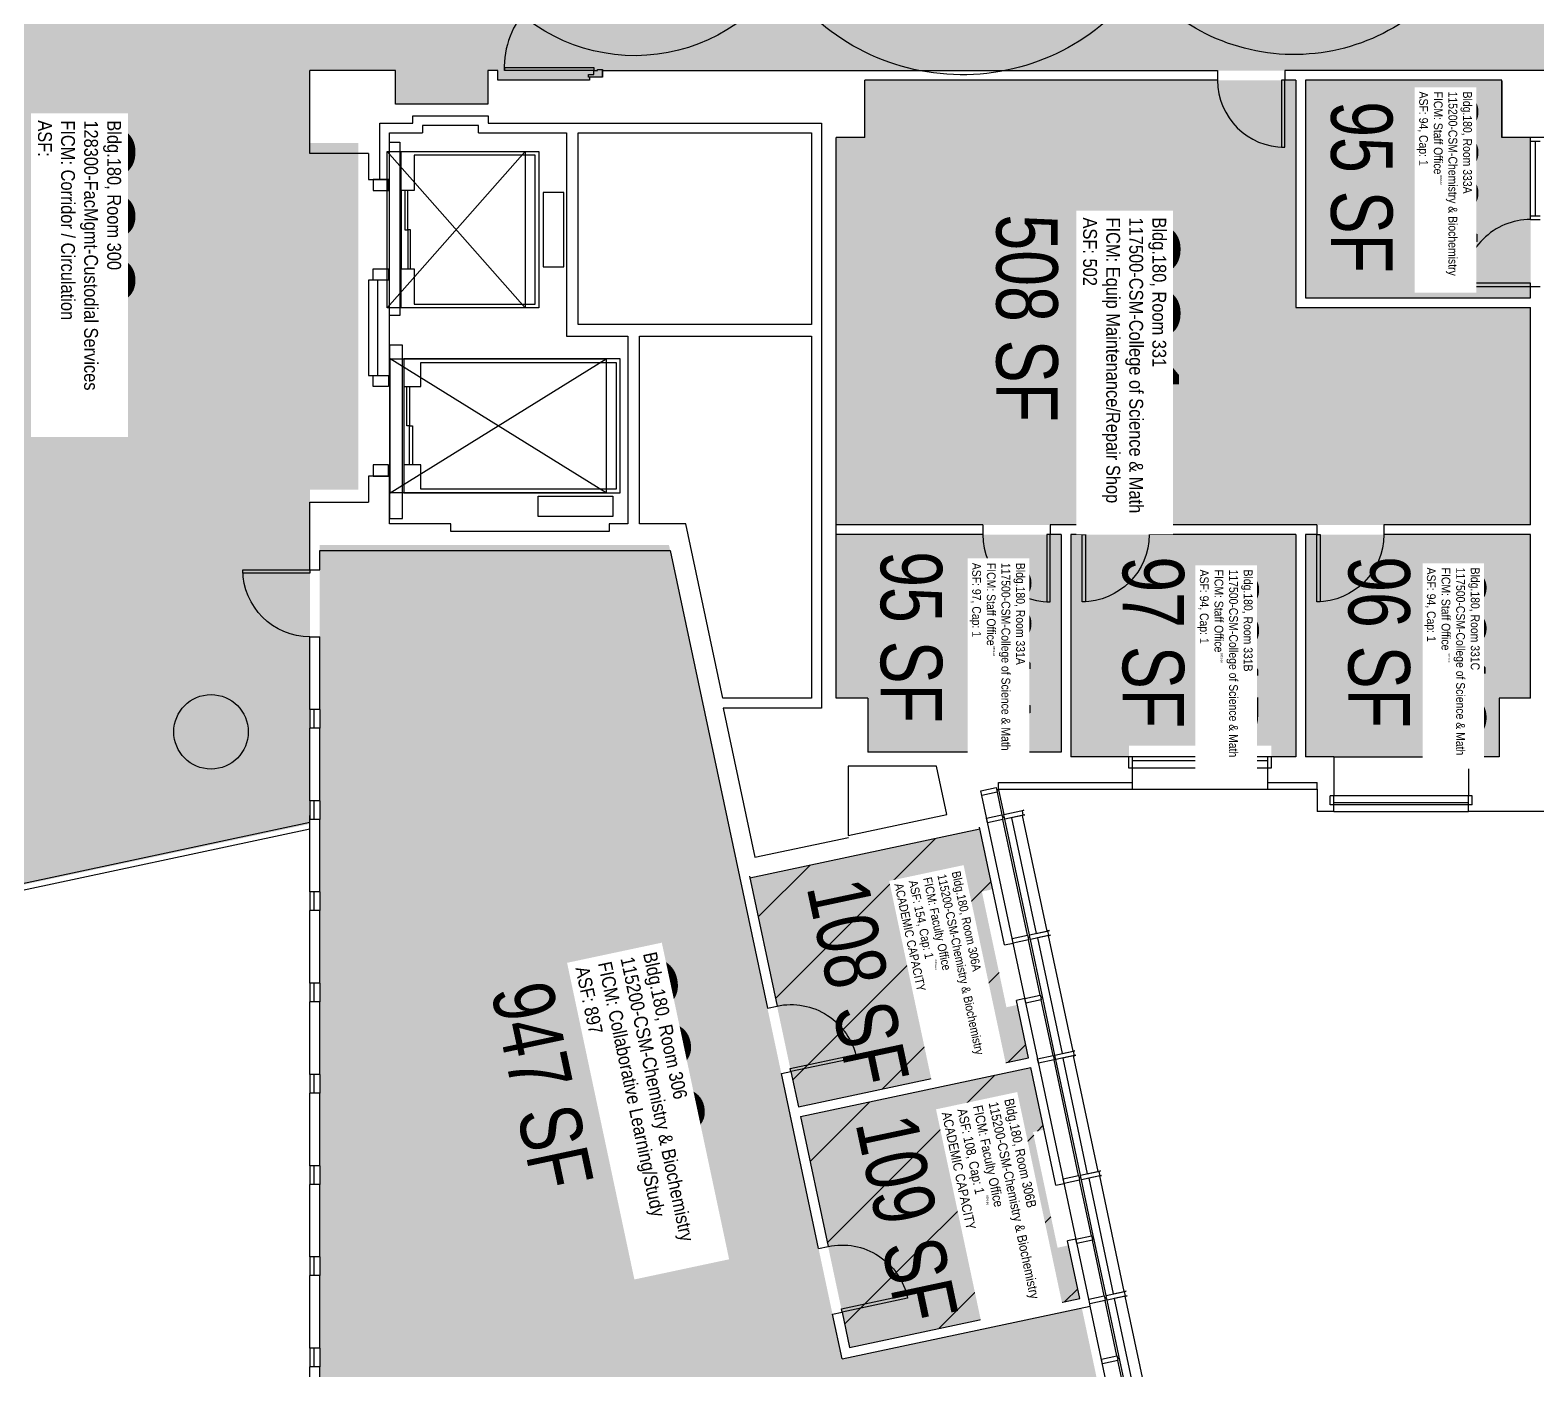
# Model space of a CAD drawing. Header units: inches. Extents: x 69211883 to 69217823, y 27675792 to 27679222.
# Drawn here: x 69215155 to 69215964, y 27677517 to 27678237 of the extents above; entities that cross this region are included whole.
import ezdxf
from ezdxf.enums import TextEntityAlignment as Align

# ---------------------------------------------------------------- set-up
doc = ezdxf.new("R2010")
doc.units = ezdxf.units.IN
doc.header["$LTSCALE"] = 0.25
doc.header["$MEASUREMENT"] = 0
doc.layers.get('0').update_dxf_attribs({"linetype": 'CONTINUOUS'})
for name, color, linetype in [('A-DOOR', 2, 'CONTINUOUS'), ('A-FLOR', 3, 'CONTINUOUS'), ('A-GLAZ', 1, 'CONTINUOUS'), ('A-IDEN-RNUM', 7, 'CONTINUOUS'), ('A-IDEN-SNUM', 4, 'CONTINUOUS'), ('A-IDEN-VNUM', 4, 'CONTINUOUS'), ('A-WALL', 5, 'CONTINUOUS'), ('AREA-TEXT', 3, 'CONTINUOUS'), ('Rooms-Capacity', 4, 'CONTINUOUS'), ('Rooms-Category-Color', 7, 'CONTINUOUS'), ('Rooms-College-Color', 7, 'CONTINUOUS'), ('Rooms-Department-Color', 7, 'CONTINUOUS'), ('Rooms-Division-Color', 7, 'CONTINUOUS'), ('Rooms-Information', 7, 'CONTINUOUS')]:
    doc.layers.add(name, color=color, linetype=linetype)
doc.layers.add('A-REV', color=1, linetype='CONTINUOUS', true_color=0xff0000)
doc.styles.add('CP_AREA', font='arial.ttf', dxfattribs={"height": 15})
doc.styles.add('CP_ROOMSNUMBER', font='arial.ttf', dxfattribs={"height": 1})
doc.styles.add('CP_ROOMVNUMBER', font='arial.ttf', dxfattribs={"width": 0.85, "height": 0.075})
pattern_1 = [(45, (0, 0), (-26.516504294, 26.516504294), [])]

# ---------------------------------------------------------------- blocks, each defined once
blk = doc.blocks.new('Z08D36')
at = {"linetype": 'Continuous', "lineweight": -3}
blk.add_lwpolyline([(-18, 0), (-16.25, 0), (-16.25, 36), (-18, 36)], close=True, dxfattribs=at)
blk.add_arc((-18, 0), 36, 0, 90)

msp = doc.modelspace()

# ---------------------------------------------------------------- hatches: boundary and pattern name
at = {"layer": 'Rooms-Capacity'}
h = msp.add_hatch(dxfattribs=at)
h.set_pattern_fill('ANSI31', color=256, scale=300, style=0)
h.set_pattern_definition(pattern_1)
h.paths.add_polyline_path([(69215685.05, 27677713.23), (69215691.1, 27677684.74), (69215567.49, 27677658.46), (69215541.35, 27677781.47), (69215664.96, 27677807.74), (69215671.84, 27677775.34), (69215665.97, 27677774.09), (69215679.17, 27677711.98)])
h = msp.add_hatch(dxfattribs=at)
h.set_pattern_fill('ANSI31', color=256, scale=300, style=0)
h.set_pattern_definition(pattern_1)
h.paths.add_polyline_path([(69215699.29, 27677646.22), (69215693.42, 27677644.98), (69215706.62, 27677582.86), (69215712.49, 27677584.11), (69215718.55, 27677555.62), (69215594.93, 27677529.35), (69215568.58, 27677653.33), (69215692.2, 27677679.6), (69215699.29, 27677646.22)])
at = {"layer": 'Rooms-Category-Color', "true_color": 0xadadad}
for points in [[(69215315.18, 27678311.01), (69215315.18, 27678323.01), (69215315.18, 27678373.04), (69214987.85, 27678373.04), (69214987.85, 27678145.63), (69214860.04, 27678099.11), (69214930.75, 27677904.83), (69214963.58, 27677814.63), (69214989.52, 27677743.37), (69215305.22, 27677810.47), (69215305.19, 27677990.01), (69215331.19, 27677990.01), (69215331.19, 27678176.01), (69215305.22, 27678176.01), (69215305.22, 27678215.01), (69215315.18, 27678215.01)], [(69217597.56, 27678341.76), (69217495.18, 27678341.76), (69217495.18, 27678311.01), (69217005.6, 27678311.01), (69217005.6, 27678341.76), (69216738.68, 27678341.76), (69216738.68, 27678311.01), (69216699.68, 27678311.01), (69216699.68, 27678341.76), (69216611.68, 27678341.76), (69216611.68, 27678311.01), (69216179.81, 27678311.01), (69216179.81, 27678341.76), (69216091.81, 27678341.76), (69216091.81, 27678311.01), (69215945.18, 27678311.01), (69215945.18, 27678341.76), (69215857.18, 27678341.76), (69215857.18, 27678311.01), (69215567.18, 27678311.01), (69215567.18, 27678341.76), (69215461.81, 27678341.76), (69215461.81, 27678314.51), (69215455.31, 27678314.51), (69215455.31, 27678316.14), (69215406.02, 27678316.14), (69215406.02, 27678311.01), (69215315.18, 27678311.01), (69215315.18, 27678215.01), (69215351.18, 27678215.01), (69215351.18, 27678197.01), (69215400.77, 27678197.01), (69215400.77, 27678215.01), (69215406.02, 27678215.01), (69215406.02, 27678209.89), (69215455.31, 27678209.89), (69215455.31, 27678211.51), (69215462.37, 27678211.51), (69215462.37, 27678215.01), (69215981.18, 27678215.01), (69215981.19, 27678185.01), (69216065.18, 27678184.26), (69216071.18, 27678215.01), (69216595.81, 27678215.01), (69216595.81, 27678184.26), (69216699.18, 27678184.26), (69216699.18, 27678215.01), (69216989.18, 27678215.01), (69216989.18, 27678184.26), (69217079.18, 27678184.26), (69217079.18, 27678215.01), (69217115.18, 27678215.01), (69217115.18, 27678184.26), (69217143.18, 27678184.26), (69217203.18, 27678184.26), (69217203.18, 27678215.01), (69217493.18, 27678215.01), (69217493.18, 27678184.26), (69217571.32, 27678184.26), (69217571.32, 27678215.01), (69217597.56, 27678215.01)]]:
    msp.add_hatch(color=253, dxfattribs=at).paths.add_polyline_path(points)
at = {"layer": 'Rooms-Category-Color', "true_color": 0xe3c5e1}
msp.add_hatch(color=254, dxfattribs=at).paths.add_polyline_path([(69215587.81, 27678179.01), (69215603.18, 27678179.01), (69215603.18, 27678209.76), (69215834.56, 27678209.76), (69215834.56, 27678087.76), (69215960.56, 27678087.76), (69215960.56, 27677971.01), (69215587.81, 27677971.01)])
at = {"layer": 'Rooms-Category-Color', "true_color": 0xfa9ba3}
for points in [[(69215839.81, 27678209.76), (69215839.81, 27678093.01), (69215960.56, 27678093.01), (69215960.56, 27678179.01), (69215945.19, 27678179.01), (69215945.19, 27678209.76)], [(69215587.81, 27677965.76), (69215587.81, 27677877.88), (69215604.68, 27677877.88), (69215604.68, 27677849.01), (69215708.56, 27677849.01), (69215708.56, 27677965.76)], [(69215744.99, 27677846.39), (69215713.81, 27677846.39), (69215713.81, 27677965.76), (69215834.56, 27677965.76), (69215834.56, 27677846.38), (69215821.37, 27677846.38), (69215821.37, 27677852.38), (69215744.99, 27677852.38), (69215744.99, 27677846.38)], [(69215853.18, 27677846.38), (69215839.81, 27677846.38), (69215839.81, 27677965.76), (69215960.56, 27677965.76), (69215960.56, 27677877.88), (69215943.68, 27677877.88), (69215943.68, 27677846.38), (69215929.18, 27677846.38), (69215927.37, 27677846.38), (69215854.99, 27677846.38)], [(69215685.05, 27677713.23), (69215691.1, 27677684.74), (69215567.49, 27677658.46), (69215541.35, 27677781.47), (69215664.96, 27677807.74), (69215671.84, 27677775.34), (69215665.97, 27677774.09), (69215679.17, 27677711.98)], [(69215699.29, 27677646.22), (69215693.42, 27677644.98), (69215706.62, 27677582.86), (69215712.49, 27677584.11), (69215718.55, 27677555.62), (69215594.93, 27677529.35), (69215568.58, 27677653.33), (69215692.2, 27677679.6), (69215699.29, 27677646.22)]]:
    msp.add_hatch(color=241, dxfattribs=at).paths.add_polyline_path(points)
at = {"layer": 'Rooms-Category-Color', "true_color": 0xffe090}
msp.add_hatch(color=41, dxfattribs=at).paths.add_polyline_path([(69215310.47, 27677960.26), (69215310.47, 27677401.41), (69215353.14, 27677410.48), (69215732.27, 27677491.06), (69215719.64, 27677550.49), (69215590.89, 27677523.12), (69215518.69, 27677862.81), (69215497.97, 27677960.26)])
at = {"layer": 'Rooms-College-Color', "true_color": 0xadadad}
for points in [[(69215315.18, 27678311.01), (69215315.18, 27678323.01), (69215315.18, 27678373.04), (69214987.85, 27678373.04), (69214987.85, 27678145.63), (69214860.04, 27678099.11), (69214930.75, 27677904.83), (69214963.58, 27677814.63), (69214989.52, 27677743.37), (69215305.22, 27677810.47), (69215305.19, 27677990.01), (69215331.19, 27677990.01), (69215331.19, 27678176.01), (69215305.22, 27678176.01), (69215305.22, 27678215.01), (69215315.18, 27678215.01)], [(69217597.56, 27678341.76), (69217495.18, 27678341.76), (69217495.18, 27678311.01), (69217005.6, 27678311.01), (69217005.6, 27678341.76), (69216738.68, 27678341.76), (69216738.68, 27678311.01), (69216699.68, 27678311.01), (69216699.68, 27678341.76), (69216611.68, 27678341.76), (69216611.68, 27678311.01), (69216179.81, 27678311.01), (69216179.81, 27678341.76), (69216091.81, 27678341.76), (69216091.81, 27678311.01), (69215945.18, 27678311.01), (69215945.18, 27678341.76), (69215857.18, 27678341.76), (69215857.18, 27678311.01), (69215567.18, 27678311.01), (69215567.18, 27678341.76), (69215461.81, 27678341.76), (69215461.81, 27678314.51), (69215455.31, 27678314.51), (69215455.31, 27678316.14), (69215406.02, 27678316.14), (69215406.02, 27678311.01), (69215315.18, 27678311.01), (69215315.18, 27678215.01), (69215351.18, 27678215.01), (69215351.18, 27678197.01), (69215400.77, 27678197.01), (69215400.77, 27678215.01), (69215406.02, 27678215.01), (69215406.02, 27678209.89), (69215455.31, 27678209.89), (69215455.31, 27678211.51), (69215462.37, 27678211.51), (69215462.37, 27678215.01), (69215981.18, 27678215.01), (69215981.19, 27678185.01), (69216065.18, 27678184.26), (69216071.18, 27678215.01), (69216595.81, 27678215.01), (69216595.81, 27678184.26), (69216699.18, 27678184.26), (69216699.18, 27678215.01), (69216989.18, 27678215.01), (69216989.18, 27678184.26), (69217079.18, 27678184.26), (69217079.18, 27678215.01), (69217115.18, 27678215.01), (69217115.18, 27678184.26), (69217143.18, 27678184.26), (69217203.18, 27678184.26), (69217203.18, 27678215.01), (69217493.18, 27678215.01), (69217493.18, 27678184.26), (69217571.32, 27678184.26), (69217571.32, 27678215.01), (69217597.56, 27678215.01)]]:
    msp.add_hatch(color=253, dxfattribs=at).paths.add_polyline_path(points)
at = {"layer": 'Rooms-College-Color', "true_color": 0xffe090}
for points in [[(69215587.81, 27678179.01), (69215603.18, 27678179.01), (69215603.18, 27678209.76), (69215834.56, 27678209.76), (69215834.56, 27678087.76), (69215960.56, 27678087.76), (69215960.56, 27677971.01), (69215587.81, 27677971.01)], [(69215839.81, 27678209.76), (69215839.81, 27678093.01), (69215960.56, 27678093.01), (69215960.56, 27678179.01), (69215945.19, 27678179.01), (69215945.19, 27678209.76)], [(69215587.81, 27677965.76), (69215587.81, 27677877.88), (69215604.68, 27677877.88), (69215604.68, 27677849.01), (69215708.56, 27677849.01), (69215708.56, 27677965.76)], [(69215744.99, 27677846.39), (69215713.81, 27677846.39), (69215713.81, 27677965.76), (69215834.56, 27677965.76), (69215834.56, 27677846.38), (69215821.37, 27677846.38), (69215821.37, 27677852.38), (69215744.99, 27677852.38), (69215744.99, 27677846.38)], [(69215853.18, 27677846.38), (69215839.81, 27677846.38), (69215839.81, 27677965.76), (69215960.56, 27677965.76), (69215960.56, 27677877.88), (69215943.68, 27677877.88), (69215943.68, 27677846.38), (69215929.18, 27677846.38), (69215927.37, 27677846.38), (69215854.99, 27677846.38)], [(69215310.47, 27677960.26), (69215310.47, 27677401.41), (69215353.14, 27677410.48), (69215732.27, 27677491.06), (69215719.64, 27677550.49), (69215590.89, 27677523.12), (69215518.69, 27677862.81), (69215497.97, 27677960.26)], [(69215685.05, 27677713.23), (69215691.1, 27677684.74), (69215567.49, 27677658.46), (69215541.35, 27677781.47), (69215664.96, 27677807.74), (69215671.84, 27677775.34), (69215665.97, 27677774.09), (69215679.17, 27677711.98)], [(69215699.29, 27677646.22), (69215693.42, 27677644.98), (69215706.62, 27677582.86), (69215712.49, 27677584.11), (69215718.55, 27677555.62), (69215594.93, 27677529.35), (69215568.58, 27677653.33), (69215692.2, 27677679.6), (69215699.29, 27677646.22)]]:
    msp.add_hatch(color=41, dxfattribs=at).paths.add_polyline_path(points)
at = {"layer": 'Rooms-Department-Color', "true_color": 0xacacac}
for points in [[(69215315.18, 27678311.01), (69215315.18, 27678323.01), (69215315.18, 27678373.04), (69214987.85, 27678373.04), (69214987.85, 27678145.63), (69214860.04, 27678099.11), (69214930.75, 27677904.83), (69214963.58, 27677814.63), (69214989.52, 27677743.37), (69215305.22, 27677810.47), (69215305.19, 27677990.01), (69215331.19, 27677990.01), (69215331.19, 27678176.01), (69215305.22, 27678176.01), (69215305.22, 27678215.01), (69215315.18, 27678215.01)], [(69217597.56, 27678341.76), (69217495.18, 27678341.76), (69217495.18, 27678311.01), (69217005.6, 27678311.01), (69217005.6, 27678341.76), (69216738.68, 27678341.76), (69216738.68, 27678311.01), (69216699.68, 27678311.01), (69216699.68, 27678341.76), (69216611.68, 27678341.76), (69216611.68, 27678311.01), (69216179.81, 27678311.01), (69216179.81, 27678341.76), (69216091.81, 27678341.76), (69216091.81, 27678311.01), (69215945.18, 27678311.01), (69215945.18, 27678341.76), (69215857.18, 27678341.76), (69215857.18, 27678311.01), (69215567.18, 27678311.01), (69215567.18, 27678341.76), (69215461.81, 27678341.76), (69215461.81, 27678314.51), (69215455.31, 27678314.51), (69215455.31, 27678316.14), (69215406.02, 27678316.14), (69215406.02, 27678311.01), (69215315.18, 27678311.01), (69215315.18, 27678215.01), (69215351.18, 27678215.01), (69215351.18, 27678197.01), (69215400.77, 27678197.01), (69215400.77, 27678215.01), (69215406.02, 27678215.01), (69215406.02, 27678209.89), (69215455.31, 27678209.89), (69215455.31, 27678211.51), (69215462.37, 27678211.51), (69215462.37, 27678215.01), (69215981.18, 27678215.01), (69215981.19, 27678185.01), (69216065.18, 27678184.26), (69216071.18, 27678215.01), (69216595.81, 27678215.01), (69216595.81, 27678184.26), (69216699.18, 27678184.26), (69216699.18, 27678215.01), (69216989.18, 27678215.01), (69216989.18, 27678184.26), (69217079.18, 27678184.26), (69217079.18, 27678215.01), (69217115.18, 27678215.01), (69217115.18, 27678184.26), (69217143.18, 27678184.26), (69217203.18, 27678184.26), (69217203.18, 27678215.01), (69217493.18, 27678215.01), (69217493.18, 27678184.26), (69217571.32, 27678184.26), (69217571.32, 27678215.01), (69217597.56, 27678215.01)]]:
    msp.add_hatch(color=253, dxfattribs=at).paths.add_polyline_path(points)
at = {"layer": 'Rooms-Department-Color', "true_color": 0xffe090}
for points in [[(69215587.81, 27678179.01), (69215603.18, 27678179.01), (69215603.18, 27678209.76), (69215834.56, 27678209.76), (69215834.56, 27678087.76), (69215960.56, 27678087.76), (69215960.56, 27677971.01), (69215587.81, 27677971.01)], [(69215839.81, 27678209.76), (69215839.81, 27678093.01), (69215960.56, 27678093.01), (69215960.56, 27678179.01), (69215945.19, 27678179.01), (69215945.19, 27678209.76)], [(69215587.81, 27677965.76), (69215587.81, 27677877.88), (69215604.68, 27677877.88), (69215604.68, 27677849.01), (69215708.56, 27677849.01), (69215708.56, 27677965.76)], [(69215744.99, 27677846.39), (69215713.81, 27677846.39), (69215713.81, 27677965.76), (69215834.56, 27677965.76), (69215834.56, 27677846.38), (69215821.37, 27677846.38), (69215821.37, 27677852.38), (69215744.99, 27677852.38), (69215744.99, 27677846.38)], [(69215853.18, 27677846.38), (69215839.81, 27677846.38), (69215839.81, 27677965.76), (69215960.56, 27677965.76), (69215960.56, 27677877.88), (69215943.68, 27677877.88), (69215943.68, 27677846.38), (69215929.18, 27677846.38), (69215927.37, 27677846.38), (69215854.99, 27677846.38)], [(69215310.47, 27677960.26), (69215310.47, 27677401.41), (69215353.14, 27677410.48), (69215732.27, 27677491.06), (69215719.64, 27677550.49), (69215590.89, 27677523.12), (69215518.69, 27677862.81), (69215497.97, 27677960.26)], [(69215685.05, 27677713.23), (69215691.1, 27677684.74), (69215567.49, 27677658.46), (69215541.35, 27677781.47), (69215664.96, 27677807.74), (69215671.84, 27677775.34), (69215665.97, 27677774.09), (69215679.17, 27677711.98)], [(69215699.29, 27677646.22), (69215693.42, 27677644.98), (69215706.62, 27677582.86), (69215712.49, 27677584.11), (69215718.55, 27677555.62), (69215594.93, 27677529.35), (69215568.58, 27677653.33), (69215692.2, 27677679.6), (69215699.29, 27677646.22)]]:
    msp.add_hatch(color=41, dxfattribs=at).paths.add_polyline_path(points)
at = {"layer": 'Rooms-Division-Color', "true_color": 0xadadad}
for points in [[(69215315.18, 27678311.01), (69215315.18, 27678323.01), (69215315.18, 27678373.04), (69214987.85, 27678373.04), (69214987.85, 27678145.63), (69214860.04, 27678099.11), (69214930.75, 27677904.83), (69214963.58, 27677814.63), (69214989.52, 27677743.37), (69215305.22, 27677810.47), (69215305.19, 27677990.01), (69215331.19, 27677990.01), (69215331.19, 27678176.01), (69215305.22, 27678176.01), (69215305.22, 27678215.01), (69215315.18, 27678215.01)], [(69217597.56, 27678341.76), (69217495.18, 27678341.76), (69217495.18, 27678311.01), (69217005.6, 27678311.01), (69217005.6, 27678341.76), (69216738.68, 27678341.76), (69216738.68, 27678311.01), (69216699.68, 27678311.01), (69216699.68, 27678341.76), (69216611.68, 27678341.76), (69216611.68, 27678311.01), (69216179.81, 27678311.01), (69216179.81, 27678341.76), (69216091.81, 27678341.76), (69216091.81, 27678311.01), (69215945.18, 27678311.01), (69215945.18, 27678341.76), (69215857.18, 27678341.76), (69215857.18, 27678311.01), (69215567.18, 27678311.01), (69215567.18, 27678341.76), (69215461.81, 27678341.76), (69215461.81, 27678314.51), (69215455.31, 27678314.51), (69215455.31, 27678316.14), (69215406.02, 27678316.14), (69215406.02, 27678311.01), (69215315.18, 27678311.01), (69215315.18, 27678215.01), (69215351.18, 27678215.01), (69215351.18, 27678197.01), (69215400.77, 27678197.01), (69215400.77, 27678215.01), (69215406.02, 27678215.01), (69215406.02, 27678209.89), (69215455.31, 27678209.89), (69215455.31, 27678211.51), (69215462.37, 27678211.51), (69215462.37, 27678215.01), (69215981.18, 27678215.01), (69215981.19, 27678185.01), (69216065.18, 27678184.26), (69216071.18, 27678215.01), (69216595.81, 27678215.01), (69216595.81, 27678184.26), (69216699.18, 27678184.26), (69216699.18, 27678215.01), (69216989.18, 27678215.01), (69216989.18, 27678184.26), (69217079.18, 27678184.26), (69217079.18, 27678215.01), (69217115.18, 27678215.01), (69217115.18, 27678184.26), (69217143.18, 27678184.26), (69217203.18, 27678184.26), (69217203.18, 27678215.01), (69217493.18, 27678215.01), (69217493.18, 27678184.26), (69217571.32, 27678184.26), (69217571.32, 27678215.01), (69217597.56, 27678215.01)]]:
    msp.add_hatch(color=253, dxfattribs=at).paths.add_polyline_path(points)
at = {"layer": 'Rooms-Division-Color', "true_color": 0xffe090}
for points in [[(69215587.81, 27678179.01), (69215603.18, 27678179.01), (69215603.18, 27678209.76), (69215834.56, 27678209.76), (69215834.56, 27678087.76), (69215960.56, 27678087.76), (69215960.56, 27677971.01), (69215587.81, 27677971.01)], [(69215839.81, 27678209.76), (69215839.81, 27678093.01), (69215960.56, 27678093.01), (69215960.56, 27678179.01), (69215945.19, 27678179.01), (69215945.19, 27678209.76)], [(69215587.81, 27677965.76), (69215587.81, 27677877.88), (69215604.68, 27677877.88), (69215604.68, 27677849.01), (69215708.56, 27677849.01), (69215708.56, 27677965.76)], [(69215744.99, 27677846.39), (69215713.81, 27677846.39), (69215713.81, 27677965.76), (69215834.56, 27677965.76), (69215834.56, 27677846.38), (69215821.37, 27677846.38), (69215821.37, 27677852.38), (69215744.99, 27677852.38), (69215744.99, 27677846.38)], [(69215853.18, 27677846.38), (69215839.81, 27677846.38), (69215839.81, 27677965.76), (69215960.56, 27677965.76), (69215960.56, 27677877.88), (69215943.68, 27677877.88), (69215943.68, 27677846.38), (69215929.18, 27677846.38), (69215927.37, 27677846.38), (69215854.99, 27677846.38)], [(69215310.47, 27677960.26), (69215310.47, 27677401.41), (69215353.14, 27677410.48), (69215732.27, 27677491.06), (69215719.64, 27677550.49), (69215590.89, 27677523.12), (69215518.69, 27677862.81), (69215497.97, 27677960.26)], [(69215685.05, 27677713.23), (69215691.1, 27677684.74), (69215567.49, 27677658.46), (69215541.35, 27677781.47), (69215664.96, 27677807.74), (69215671.84, 27677775.34), (69215665.97, 27677774.09), (69215679.17, 27677711.98)], [(69215699.29, 27677646.22), (69215693.42, 27677644.98), (69215706.62, 27677582.86), (69215712.49, 27677584.11), (69215718.55, 27677555.62), (69215594.93, 27677529.35), (69215568.58, 27677653.33), (69215692.2, 27677679.6), (69215699.29, 27677646.22)]]:
    msp.add_hatch(color=41, dxfattribs=at).paths.add_polyline_path(points)

# ---------------------------------------------------------------- linework, layer by layer
at = {"layer": 'A-DOOR'}
for points in [[(69215409.59, 27678216.7), (69215457.59, 27678216.7), (69215457.59, 27678214.95), (69215409.59, 27678214.95)], [(69215454.75, 27678211.51), (69215454.75, 27678212.89), (69215457.59, 27678212.89), (69215457.59, 27678214.95), (69215459.53, 27678214.95), (69215459.53, 27678215.51), (69215462.37, 27678215.51), (69215462.37, 27678211.51)]]:
    msp.add_lwpolyline(points, close=True, dxfattribs=at)
msp.add_arc((69215455.85, 27678216.72), 46.29, 89.1213, 182.12176, dxfattribs=at)
at = {"layer": 'A-FLOR'}
for p, q in [((69215420.75, 27678087.49), (69215346.75, 27678171.49)), ((69215346.75, 27678087.49), (69215420.75, 27678171.49)), ((69215354.19, 27678150.51), (69215354.19, 27678108.51)), ((69215348.25, 27677988.24), (69215464.25, 27678060.24)), ((69215464.25, 27677988.24), (69215348.25, 27678060.24)), ((69215355.69, 27678045.26), (69215355.69, 27678003.26)), ((69215305.22, 27677811.11), (69214989.3, 27677743.96)), ((69215305.22, 27677807.54), (69214990.51, 27677740.64))]:
    msp.add_line(p, q, dxfattribs=at)
for points in [[(69215347.94, 27678111.51), (69215347.94, 27678176.51), (69215353.44, 27678176.51), (69215353.44, 27678083.51), (69215347.94, 27678083.51), (69215347.94, 27678111.51)], [(69215347.94, 27678047.51), (69215347.94, 27677974.51), (69215354.94, 27677974.51), (69215354.94, 27678067.51), (69215347.94, 27678067.51), (69215347.94, 27678047.51)]]:
    msp.add_lwpolyline(points, dxfattribs=at)
for points in [[(69215346.75, 27678171.49), (69215420.75, 27678171.49), (69215420.75, 27678087.49), (69215346.75, 27678087.49)], [(69215361.19, 27678150.51), (69215354.19, 27678150.51), (69215354.19, 27678171.51), (69215428.19, 27678171.51), (69215428.19, 27678087.51), (69215354.19, 27678087.51), (69215354.19, 27678108.51), (69215361.19, 27678108.51), (69215361.19, 27678089.51), (69215426.19, 27678089.51), (69215426.19, 27678169.51), (69215361.19, 27678169.51), (69215361.19, 27678150.51)], [(69215339.18, 27678150.51), (69215347.44, 27678150.51), (69215347.44, 27678156.51), (69215339.18, 27678156.51)], [(69215357.69, 27678150.51), (69215356.19, 27678150.51), (69215356.19, 27678129.51), (69215357.69, 27678129.51)], [(69215430.44, 27678149.51), (69215430.44, 27678109.51), (69215441.44, 27678109.51), (69215441.44, 27678149.51)], [(69215430.44, 27678149.51), (69215430.44, 27678109.51), (69215441.44, 27678109.51), (69215441.44, 27678149.51)], [(69215359.19, 27678129.51), (69215357.69, 27678129.51), (69215357.69, 27678108.51), (69215359.19, 27678108.51)], [(69215339.18, 27678108.51), (69215347.44, 27678108.51), (69215347.44, 27678102.51), (69215339.18, 27678102.51)], [(69215348.25, 27678060.24), (69215464.25, 27678060.24), (69215464.25, 27677988.24), (69215348.25, 27677988.24)], [(69215471.69, 27678060.26), (69215355.69, 27678060.26), (69215355.69, 27678045.26), (69215364.69, 27678045.26), (69215364.69, 27678058.26), (69215469.69, 27678058.26), (69215469.69, 27677990.26), (69215364.69, 27677990.26), (69215364.69, 27678003.26), (69215355.69, 27678003.26), (69215355.69, 27677988.26), (69215471.69, 27677988.26)], [(69215339.18, 27678051.26), (69215347.44, 27678051.26), (69215347.44, 27678045.26), (69215339.18, 27678045.26)], [(69215357.19, 27678045.26), (69215358.69, 27678045.26), (69215358.69, 27678024.26), (69215357.19, 27678024.26)], [(69215358.69, 27678024.26), (69215360.19, 27678024.26), (69215360.19, 27678003.26), (69215358.69, 27678003.26)], [(69215339.18, 27677997.26), (69215347.44, 27677997.26), (69215347.44, 27678003.26), (69215339.18, 27678003.26)], [(69215427.82, 27677986.51), (69215467.82, 27677986.51), (69215467.82, 27677975.51), (69215427.82, 27677975.51)]]:
    msp.add_lwpolyline(points, close=True, dxfattribs=at)
at = {"layer": 'A-GLAZ'}
for p, q in [((69215960.56, 27678135.01), (69215960.56, 27678179.01)), ((69215960.56, 27678177.01), (69215965.81, 27678177.01)), ((69215963.18, 27678137.01), (69215963.18, 27678177.01)), ((69215960.56, 27678137.01), (69215965.81, 27678137.01)), ((69215960.56, 27678135.01), (69215965.81, 27678135.01)), ((69215305.22, 27677871.88), (69215305.22, 27677861.88)), ((69215307.22, 27677871.88), (69215307.22, 27677861.88)), ((69215310.47, 27677871.88), (69215310.47, 27677861.88)), ((69215821.31, 27677846.38), (69215744.93, 27677846.38)), ((69215746.93, 27677840.38), (69215746.93, 27677846.38)), ((69215819.31, 27677844.38), (69215746.93, 27677844.38)), ((69215819.31, 27677846.38), (69215819.31, 27677840.38)), ((69215854.93, 27677846.51), (69215927.31, 27677846.51)), ((69215819.31, 27677840.38), (69215746.93, 27677840.38)), ((69215674.95, 27677828.65), (69215677.76, 27677815.45)), ((69215746.93, 27677829.13), (69215819.31, 27677829.13)), ((69215305.22, 27677822.88), (69215305.22, 27677812.88)), ((69215307.22, 27677822.88), (69215307.22, 27677812.88)), ((69215310.47, 27677822.88), (69215310.47, 27677812.88)), ((69215723.88, 27677552.79), (69215665.87, 27677825.69)), ((69215674.18, 27677827.46), (69215676.78, 27677815.24)), ((69215929.31, 27677825.51), (69215852.93, 27677825.51)), ((69215854.93, 27677820.76), (69215854.93, 27677825.51)), ((69215927.31, 27677821.76), (69215854.93, 27677821.76)), ((69215927.31, 27677820.76), (69215854.93, 27677820.76)), ((69215927.31, 27677820.76), (69215927.31, 27677825.51)), ((69215690.5, 27677750.68), (69215677.3, 27677812.79)), ((69215691.48, 27677750.89), (69215678.28, 27677813)), ((69215854.93, 27677817.13), (69215927.31, 27677817.13)), ((69215305.22, 27677773.88), (69215305.22, 27677763.88)), ((69215307.22, 27677773.88), (69215307.22, 27677763.88)), ((69215310.47, 27677773.88), (69215310.47, 27677763.88)), ((69215682.71, 27677746.47), (69215682.19, 27677748.91)), ((69215697.36, 27677718.4), (69215691.02, 27677748.23)), ((69215698.34, 27677718.61), (69215692, 27677748.44)), ((69215305.22, 27677724.88), (69215305.22, 27677714.88)), ((69215307.22, 27677724.88), (69215307.22, 27677714.88)), ((69215310.47, 27677724.88), (69215310.47, 27677714.88)), ((69215689.05, 27677716.63), (69215697.36, 27677718.4)), ((69215689.57, 27677714.19), (69215689.05, 27677716.63)), ((69215697.88, 27677715.96), (69215689.57, 27677714.19)), ((69215697.36, 27677718.4), (69215697.57, 27677717.42)), ((69215697.57, 27677717.42), (69215698.55, 27677717.63)), ((69215698.65, 27677717.14), (69215697.68, 27677716.93)), ((69215697.68, 27677716.93), (69215697.88, 27677715.96)), ((69215704.23, 27677686.12), (69215697.88, 27677715.96)), ((69215698.55, 27677717.63), (69215698.34, 27677718.61)), ((69215698.86, 27677716.16), (69215698.34, 27677718.61)), ((69215698.86, 27677716.16), (69215698.65, 27677717.14)), ((69215705.2, 27677686.33), (69215698.86, 27677716.16)), ((69215717.95, 27677621.56), (69215704.75, 27677683.68)), ((69215718.93, 27677621.77), (69215705.72, 27677683.88)), ((69215305.22, 27677675.88), (69215305.22, 27677665.88)), ((69215307.22, 27677675.88), (69215307.22, 27677665.88)), ((69215310.47, 27677675.88), (69215310.47, 27677665.88)), ((69215305.22, 27677626.88), (69215305.22, 27677616.88)), ((69215307.22, 27677626.88), (69215307.22, 27677616.88)), ((69215310.47, 27677626.88), (69215310.47, 27677616.88)), ((69215710.15, 27677617.35), (69215709.63, 27677619.8)), ((69215724.81, 27677589.29), (69215718.47, 27677619.12)), ((69215725.79, 27677589.49), (69215719.45, 27677619.33)), ((69215716.49, 27677587.52), (69215724.81, 27677589.29)), ((69215717.01, 27677585.07), (69215716.49, 27677587.52)), ((69215717.01, 27677585.07), (69215716.49, 27677587.52)), ((69215725.33, 27677586.84), (69215717.01, 27677585.07)), ((69215724.81, 27677589.29), (69215725.02, 27677588.31)), ((69215725.02, 27677588.31), (69215725.99, 27677588.51)), ((69215726.1, 27677588.03), (69215725.12, 27677587.82)), ((69215725.12, 27677587.82), (69215725.33, 27677586.84)), ((69215731.67, 27677557.01), (69215725.33, 27677586.84)), ((69215725.99, 27677588.51), (69215725.79, 27677589.49)), ((69215726.31, 27677587.05), (69215725.79, 27677589.49)), ((69215726.31, 27677587.05), (69215726.1, 27677588.03)), ((69215732.65, 27677557.21), (69215726.31, 27677587.05)), ((69215305.22, 27677577.88), (69215305.22, 27677567.88)), ((69215307.22, 27677577.88), (69215307.22, 27677567.88)), ((69215310.47, 27677577.88), (69215310.47, 27677567.88)), ((69215738.53, 27677524.73), (69215732.19, 27677554.56)), ((69215739.51, 27677524.94), (69215733.17, 27677554.77)), ((69215736.79, 27677492.03), (69215724.16, 27677551.45)), ((69215305.22, 27677528.88), (69215305.22, 27677518.88)), ((69215307.22, 27677528.88), (69215307.22, 27677518.88)), ((69215310.47, 27677528.88), (69215310.47, 27677518.88)), ((69215730.22, 27677522.96), (69215738.53, 27677524.73)), ((69215730.74, 27677520.51), (69215730.22, 27677522.96)), ((69215739.05, 27677522.28), (69215730.74, 27677520.51)), ((69215738.53, 27677524.73), (69215738.74, 27677523.75)), ((69215738.74, 27677523.75), (69215739.72, 27677523.96)), ((69215739.82, 27677523.47), (69215738.84, 27677523.26)), ((69215738.84, 27677523.26), (69215739.05, 27677522.28)), ((69215745.39, 27677492.45), (69215739.05, 27677522.28)), ((69215739.72, 27677523.96), (69215739.51, 27677524.94)), ((69215740.03, 27677522.49), (69215739.51, 27677524.94)), ((69215740.03, 27677522.49), (69215739.82, 27677523.47)), ((69215746.37, 27677492.66), (69215740.03, 27677522.49))]:
    msp.add_line(p, q, dxfattribs=at)
for points in [[(69215342.69, 27678156.51), (69215342.69, 27678186.76), (69215360.44, 27678186.76)], [(69215360.44, 27678186.76), (69215360.44, 27678190.76), (69215400.94, 27678190.76), (69215400.94, 27678186.76)], [(69215400.94, 27678186.76), (69215579.81, 27678186.76), (69215579.81, 27677872.63), (69215527.08, 27677872.63), (69215544.1, 27677792.53), (69215594.39, 27677803.22)], [(69215341.69, 27678051.26), (69215341.69, 27678102.51)]]:
    msp.add_lwpolyline(points, dxfattribs=at)
for points in [[(69215674.95, 27677828.65), (69215673.98, 27677828.44), (69215674.18, 27677827.46), (69215665.87, 27677825.69), (69215665.35, 27677828.14), (69215673.66, 27677829.9), (69215673.87, 27677828.93), (69215674.85, 27677829.13)], [(69215668.99, 27677811.02), (69215668.47, 27677813.47), (69215676.78, 27677815.24), (69215676.99, 27677814.26), (69215677.97, 27677814.47), (69215677.76, 27677815.45), (69215688.52, 27677817.73), (69215687.54, 27677817.52), (69215688.06, 27677815.08), (69215689.04, 27677815.29), (69215678.28, 27677813), (69215678.07, 27677813.98), (69215677.09, 27677813.77), (69215677.3, 27677812.79)], [(69215701.02, 27677752.91), (69215687.82, 27677815.03), (69215681.95, 27677813.78), (69215695.15, 27677751.67)], [(69215682.71, 27677746.47), (69215682.19, 27677748.91), (69215690.5, 27677750.68), (69215690.71, 27677749.7), (69215691.69, 27677749.91), (69215691.48, 27677750.89), (69215702.24, 27677753.17), (69215701.26, 27677752.97), (69215701.78, 27677750.52), (69215702.76, 27677750.73), (69215692, 27677748.44), (69215691.79, 27677749.42), (69215690.81, 27677749.21), (69215691.02, 27677748.23)], [(69215714.98, 27677688.41), (69215701.78, 27677750.52), (69215695.91, 27677749.27), (69215709.12, 27677687.16)], [(69215696.43, 27677681.91), (69215695.91, 27677684.35), (69215704.23, 27677686.12), (69215704.43, 27677685.14), (69215705.41, 27677685.35), (69215705.2, 27677686.33), (69215715.96, 27677688.62), (69215714.98, 27677688.41), (69215715.5, 27677685.96), (69215716.48, 27677686.17), (69215705.72, 27677683.88), (69215705.52, 27677684.86), (69215704.54, 27677684.65), (69215704.75, 27677683.68)], [(69215728.46, 27677623.8), (69215715.26, 27677685.91), (69215709.39, 27677684.66), (69215722.59, 27677622.55)], [(69215710.15, 27677617.35), (69215709.63, 27677619.8), (69215717.95, 27677621.56), (69215718.16, 27677620.59), (69215719.13, 27677620.79), (69215718.93, 27677621.77), (69215729.69, 27677624.06), (69215728.71, 27677623.85), (69215729.23, 27677621.41), (69215730.2, 27677621.61), (69215719.45, 27677619.33), (69215719.24, 27677620.3), (69215718.26, 27677620.1), (69215718.47, 27677619.12)], [(69215742.43, 27677559.29), (69215729.23, 27677621.41), (69215723.36, 27677620.16), (69215736.56, 27677558.05)], [(69215723.88, 27677552.79), (69215723.36, 27677555.24), (69215731.67, 27677557.01), (69215731.88, 27677556.03), (69215732.86, 27677556.24), (69215732.65, 27677557.21), (69215743.41, 27677559.5), (69215742.43, 27677559.29), (69215742.95, 27677556.85), (69215743.93, 27677557.06), (69215733.17, 27677554.77), (69215732.96, 27677555.75), (69215731.98, 27677555.54), (69215732.19, 27677554.56)], [(69215756.15, 27677494.74), (69215742.95, 27677556.85), (69215737.08, 27677555.6), (69215750.28, 27677493.49)]]:
    msp.add_lwpolyline(points, close=True, dxfattribs=at)
at = {"layer": 'A-REV'}
msp.add_lwpolyline([(69215983.01, 27678856.45, -0.520567), (69215999.26, 27678708.49, -0.520567), (69216016.07, 27678555.49, -0.520567), (69216028.44, 27678383.34, -0.520567), (69215924.84, 27678275.62, -0.520567), (69215751.68, 27678262.28, -0.520567), (69215557.93, 27678264.06, -0.520567), (69215402.1, 27678263, -0.520567), (69215334.75, 27678325.48, -0.520567), (69215351.53, 27678456.16, -0.520567), (69215376.86, 27678653.42, -0.520567), (69215392.77, 27678777.37, -0.520567), (69215414.71, 27678948.25, -0.520567), (69215523.33, 27678948.66, -0.520567), (69215670.7, 27678919.1, -0.520567), (69215862.6, 27678880.6, -0.520567)], format="xyb", close=True, dxfattribs=at)
at = {"layer": 'A-WALL'}
for p, q in [((69215305.22, 27678170.51), (69215305.22, 27678215.01)), ((69215351.18, 27678215.01), (69215305.22, 27678215.01)), ((69215400.77, 27678215.01), (69215400.77, 27678197.01)), ((69215462.37, 27678215.01), (69215792.56, 27678215.01)), ((69215462.37, 27678211.51), (69215462.37, 27678215.01)), ((69215792.56, 27678209.76), (69215603.18, 27678209.76)), ((69215603.18, 27678179.01), (69215603.18, 27678209.76)), ((69215792.56, 27678215.01), (69215792.56, 27678209.76)), ((69215828.56, 27678215.01), (69215828.56, 27678209.76)), ((69215981.18, 27678215.01), (69215828.56, 27678215.01)), ((69215834.56, 27678209.76), (69215828.56, 27678209.76)), ((69215834.56, 27678209.76), (69215834.56, 27678087.76)), ((69215839.81, 27678209.76), (69215839.81, 27678093.01)), ((69215945.18, 27678209.76), (69215839.81, 27678209.76)), ((69215945.18, 27678179.01), (69215945.18, 27678209.76)), ((69215945.19, 27678209.28), (69215945.19, 27678179.01)), ((69215400.77, 27678197.01), (69215351.18, 27678197.01)), ((69215603.18, 27678179.01), (69215587.81, 27678179.01)), ((69215587.81, 27677877.88), (69215587.81, 27678179.01)), ((69216011.18, 27678179.01), (69215945.18, 27678179.01)), ((69215336.69, 27678170.51), (69215305.22, 27678170.51)), ((69215336.69, 27678170.51), (69215336.69, 27678156.51)), ((69215336.69, 27678156.51), (69215347.94, 27678156.51)), ((69215960.56, 27678093.01), (69215960.56, 27678099.01)), ((69215960.56, 27678099.01), (69215965.81, 27678099.01)), ((69215834.56, 27678087.76), (69215960.56, 27678087.76)), ((69215839.81, 27678093.01), (69215960.56, 27678093.01)), ((69215960.56, 27677971.01), (69215960.56, 27678087.76)), ((69215347.94, 27677997.26), (69215336.69, 27677997.26)), ((69215336.69, 27677997.26), (69215336.69, 27677983.26)), ((69215347.94, 27677975.51), (69215347.94, 27677997.26)), ((69215305.22, 27677946.88), (69215305.22, 27677983.26)), ((69215305.22, 27677983.26), (69215336.69, 27677983.26)), ((69215666.56, 27677971.01), (69215587.81, 27677971.01)), ((69215587.81, 27677877.88), (69215587.81, 27677965.76)), ((69215666.56, 27677965.76), (69215587.81, 27677965.76)), ((69215666.56, 27677971.01), (69215666.56, 27677965.76)), ((69215702.56, 27677971.01), (69215702.56, 27677965.76)), ((69215719.81, 27677971.01), (69215702.56, 27677971.01)), ((69215708.56, 27677965.76), (69215702.56, 27677965.76)), ((69215708.56, 27677965.76), (69215708.56, 27677849.01)), ((69215713.81, 27677965.76), (69215713.81, 27677846.38)), ((69215719.81, 27677965.76), (69215713.81, 27677965.76)), ((69215719.81, 27677971.01), (69215719.81, 27677965.76)), ((69215755.81, 27677971.01), (69215755.81, 27677965.76)), ((69215845.81, 27677971.01), (69215755.81, 27677971.01)), ((69215834.56, 27677965.76), (69215755.81, 27677965.76)), ((69215834.56, 27677965.76), (69215834.56, 27677846.38)), ((69215839.81, 27677965.76), (69215839.81, 27677846.38)), ((69215845.81, 27677965.76), (69215839.81, 27677965.76)), ((69215845.81, 27677971.01), (69215845.81, 27677965.76)), ((69215881.81, 27677971.01), (69215881.81, 27677965.76)), ((69215960.56, 27677971.01), (69215881.81, 27677971.01)), ((69215960.56, 27677965.76), (69215881.81, 27677965.76)), ((69215960.56, 27677877.88), (69215960.56, 27677965.76)), ((69215310.47, 27677946.88), (69215310.47, 27677957.26)), ((69215310.47, 27677957.26), (69215498.61, 27677957.26)), ((69215498.61, 27677957.26), (69215550.84, 27677711.54)), ((69215305.22, 27677946.88), (69215310.47, 27677946.88)), ((69215305.22, 27677871.88), (69215305.22, 27677910.88)), ((69215305.22, 27677910.88), (69215310.47, 27677910.88)), ((69215310.47, 27677871.88), (69215310.47, 27677910.88)), ((69215604.68, 27677877.88), (69215587.81, 27677877.88)), ((69215604.68, 27677877.88), (69215587.81, 27677877.88)), ((69215604.68, 27677877.88), (69215604.68, 27677849.01)), ((69215604.68, 27677877.88), (69215604.68, 27677849.01)), ((69215943.68, 27677877.88), (69215943.68, 27677846.38)), ((69215960.56, 27677877.88), (69215943.68, 27677877.88)), ((69215310.47, 27677871.88), (69215305.22, 27677871.88)), ((69215305.22, 27677822.88), (69215305.22, 27677861.88)), ((69215310.47, 27677861.88), (69215305.22, 27677861.88)), ((69215310.47, 27677822.88), (69215310.47, 27677861.88)), ((69215708.56, 27677849.01), (69215604.68, 27677849.01)), ((69215744.93, 27677846.38), (69215713.81, 27677846.38)), ((69215744.93, 27677840.38), (69215744.93, 27677846.38)), ((69215821.31, 27677846.38), (69215821.31, 27677840.38)), ((69215834.56, 27677846.38), (69215821.31, 27677846.38)), ((69215854.93, 27677846.38), (69215839.81, 27677846.38)), ((69215854.93, 27677846.38), (69215854.93, 27677825.51)), ((69215943.68, 27677846.38), (69215927.31, 27677846.38)), ((69215927.31, 27677846.38), (69215927.31, 27677825.51)), ((69215746.93, 27677840.38), (69215744.93, 27677840.38)), ((69215746.93, 27677829.13), (69215746.93, 27677840.38)), ((69215819.31, 27677840.38), (69215819.31, 27677829.13)), ((69215821.31, 27677840.38), (69215819.31, 27677840.38)), ((69215674.85, 27677832.76), (69215747, 27677832.76)), ((69215674.85, 27677829.13), (69215674.85, 27677832.76)), ((69215674.85, 27677829.13), (69215746.93, 27677829.13)), ((69215819.31, 27677829.13), (69215845.94, 27677829.13)), ((69215819.37, 27677832.76), (69215846, 27677832.76)), ((69215845.94, 27677829.13), (69215845.94, 27677817.13)), ((69215846, 27677829.13), (69215846, 27677832.76)), ((69215310.47, 27677822.88), (69215305.22, 27677822.88)), ((69215852.93, 27677820.76), (69215852.93, 27677825.51)), ((69215854.93, 27677825.51), (69215852.93, 27677825.51)), ((69215854.93, 27677820.76), (69215852.93, 27677820.76)), ((69215854.93, 27677817.13), (69215854.93, 27677820.76)), ((69215929.31, 27677825.51), (69215927.31, 27677825.51)), ((69215929.31, 27677820.76), (69215927.31, 27677820.76)), ((69215927.31, 27677817.13), (69215927.31, 27677820.76)), ((69215929.31, 27677820.76), (69215929.31, 27677825.51)), ((69215305.22, 27677773.88), (69215305.22, 27677814.88)), ((69215310.47, 27677812.88), (69215305.22, 27677812.88)), ((69215310.47, 27677773.88), (69215310.47, 27677812.88)), ((69215854.94, 27677817.13), (69215845.94, 27677817.13)), ((69216214.93, 27677817.13), (69215927.31, 27677817.13)), ((69215541.35, 27677781.47), (69215664.96, 27677807.74)), ((69215678.18, 27677745.51), (69215664.75, 27677808.72)), ((69215541.14, 27677782.44), (69215555.98, 27677712.63)), ((69215310.47, 27677773.88), (69215305.22, 27677773.88)), ((69215305.22, 27677724.88), (69215305.22, 27677763.88)), ((69215310.47, 27677763.88), (69215305.22, 27677763.88)), ((69215310.47, 27677724.88), (69215310.47, 27677763.88)), ((69215678.18, 27677745.51), (69215682.71, 27677746.47)), ((69215310.47, 27677724.88), (69215305.22, 27677724.88)), ((69215305.22, 27677675.88), (69215305.22, 27677714.88)), ((69215310.47, 27677714.88), (69215305.22, 27677714.88)), ((69215310.47, 27677675.88), (69215310.47, 27677714.88)), ((69215689.05, 27677716.63), (69215684.53, 27677715.67)), ((69215691.1, 27677684.74), (69215684.53, 27677715.67)), ((69215550.84, 27677711.54), (69215555.98, 27677712.63)), ((69215567.49, 27677658.46), (69215691.1, 27677684.74)), ((69215310.47, 27677675.88), (69215305.22, 27677675.88)), ((69215558.33, 27677676.32), (69215563.46, 27677677.42)), ((69215578.29, 27677582.42), (69215558.33, 27677676.32)), ((69215563.46, 27677677.42), (69215567.49, 27677658.46)), ((69215568.58, 27677653.33), (69215692.19, 27677679.6)), ((69215705.63, 27677616.39), (69215692.19, 27677679.6)), ((69215305.22, 27677626.88), (69215305.22, 27677665.88)), ((69215310.47, 27677665.88), (69215305.22, 27677665.88)), ((69215310.47, 27677626.88), (69215310.47, 27677665.88)), ((69215568.58, 27677653.33), (69215583.42, 27677583.51)), ((69215310.47, 27677626.88), (69215305.22, 27677626.88)), ((69215305.22, 27677577.88), (69215305.22, 27677616.88)), ((69215310.47, 27677616.88), (69215305.22, 27677616.88)), ((69215310.47, 27677577.88), (69215310.47, 27677616.88)), ((69215705.63, 27677616.39), (69215710.15, 27677617.35)), ((69215716.49, 27677587.52), (69215711.97, 27677586.56)), ((69215718.55, 27677555.62), (69215711.97, 27677586.56)), ((69215310.47, 27677577.88), (69215305.22, 27677577.88)), ((69215578.29, 27677582.42), (69215583.42, 27677583.51)), ((69215305.22, 27677528.88), (69215305.22, 27677567.88)), ((69215310.47, 27677567.88), (69215305.22, 27677567.88)), ((69215310.47, 27677528.88), (69215310.47, 27677567.88)), ((69215594.93, 27677529.35), (69215718.55, 27677555.62)), ((69215724.16, 27677551.45), (69215723.88, 27677552.79)), ((69215585.77, 27677547.21), (69215590.91, 27677548.3)), ((69215590.89, 27677523.12), (69215585.77, 27677547.21)), ((69215590.89, 27677523.12), (69215724.16, 27677551.45)), ((69215590.91, 27677548.3), (69215594.93, 27677529.35)), ((69215310.47, 27677528.88), (69215305.22, 27677528.88)), ((69215305.22, 27677479.88), (69215305.22, 27677518.88)), ((69215310.47, 27677518.88), (69215305.22, 27677518.88)), ((69215310.47, 27677479.88), (69215310.47, 27677518.88))]:
    msp.add_line(p, q, dxfattribs=at)
for points in [[(69215351.18, 27678197.01), (69215351.18, 27678215.01)], [(69215462.37, 27678211.51), (69215455.31, 27678211.51), (69215455.31, 27678209.89), (69215406.02, 27678209.89), (69215406.02, 27678215.01), (69215400.77, 27678215.01), (69215400.77, 27678215.01)], [(69215395.69, 27678181.51), (69215395.69, 27678185.51), (69215365.69, 27678185.51), (69215365.69, 27678181.51)], [(69215347.94, 27678156.51), (69215347.94, 27678181.51), (69215365.69, 27678181.51)], [(69215395.69, 27678181.51), (69215442.94, 27678181.51), (69215442.94, 27678072.39), (69215475.94, 27678072.39), (69215475.94, 27677971.51), (69215465.94, 27677971.51), (69215465.94, 27677967.51), (69215380.94, 27677967.51), (69215380.94, 27677971.51), (69215347.94, 27677971.51), (69215347.94, 27677997.26)], [(69215507.08, 27677971.51), (69215482.19, 27677971.51), (69215482.19, 27678072.39), (69215574.56, 27678072.39), (69215574.56, 27677877.88), (69215526.98, 27677877.88), (69215507.08, 27677971.51)], [(69215594.18, 27677841.39), (69215594.18, 27677804.2), (69215647.09, 27677815.44), (69215641.58, 27677841.39), (69215594.18, 27677841.39)]]:
    msp.add_lwpolyline(points, dxfattribs=at)
for points in [[(69215449.19, 27678181.51), (69215574.56, 27678181.51), (69215574.56, 27678078.64), (69215449.19, 27678078.64)], [(69215336.69, 27678051.26), (69215347.94, 27678051.26), (69215347.94, 27678102.51), (69215336.69, 27678102.51)]]:
    msp.add_lwpolyline(points, close=True, dxfattribs=at)
msp.add_circle((69215252.09, 27677859.88), 20, dxfattribs=at)

# ---------------------------------------------------------------- block references
at = {"layer": 'A-DOOR'}
for p, rotation in [((69215810.56, 27678209.76), 179.9999530424494), ((69215960.56, 27678117.01), 89.99985469839758), ((69215684.56, 27677965.76), 179.9999530424494)]:
    msp.add_blockref('Z08D36', p, dxfattribs=dict(at, rotation=rotation))
at = {"layer": 'A-DOOR', "xscale": -1}
for p, rotation in [((69215737.81, 27677965.76), 180.0000469575505), ((69215863.81, 27677965.76), 180.0000469575505), ((69215305.22, 27677928.88), 90), ((69215559.72, 27677695.02), 281.9999999927165), ((69215587.16, 27677565.91), 281.9999999927165)]:
    msp.add_blockref('Z08D36', p, dxfattribs=dict(at, rotation=rotation))

# ---------------------------------------------------------------- texts
at = {"layer": 'A-IDEN-RNUM', "style": 'CP_ROOMSNUMBER'}
for s, p in [('0333-A0', (69215912.51, 27678156.24)), ('0300-00', (69215181.63, 27678135.1)), ('0331-00', (69215742.78, 27678082.92)), ('0331-A0', (69215672.52, 27677903.17)), ('0331-B0', (69215794.75, 27677899.59)), ('0331-C0', (69215916.87, 27677899.56)), ('0306-A0', (69215641.24, 27677734.9)), ('0306-00', (69215480.23, 27677686.24)), ('0306-B0', (69215668.95, 27677608.37))]:
    msp.add_text(s, height=1, rotation=270, dxfattribs=at).set_placement(p, align=Align.MIDDLE)
at = {"layer": 'A-IDEN-SNUM', "style": 'CP_ROOMSNUMBER'}
for s, p in [('18000333A0', (69215913.72, 27678158.08)), ('1800030000', (69215182.84, 27678136.93)), ('1800033100', (69215743.99, 27678084.75)), ('18000331A0', (69215673.73, 27677905)), ('18000331B0', (69215795.96, 27677901.42)), ('18000331C0', (69215918.08, 27677901.4)), ('18000306A0', (69215642.45, 27677736.74)), ('1800030600', (69215481.44, 27677688.08)), ('18000306B0', (69215670.16, 27677610.21))]:
    msp.add_text(s, height=1, rotation=270, dxfattribs=at).set_placement(p, align=Align.MIDDLE)
at = {"layer": 'A-IDEN-VNUM', "style": 'CP_ROOMVNUMBER', "width": 0.85}
for s, height, rotation, p in [('333A', 33, 270, (69215915.64, 27678157.91)), ('300', 52, 270, (69215184.76, 27678136.76)), ('331', 52, 270, (69215745.91, 27678084.58)), ('331A', 33, 270, (69215675.65, 27677904.83)), ('331B', 33, 270, (69215797.88, 27677901.25)), ('331C', 33, 270, (69215920, 27677901.23)), ('306A', 33, 282, (69215644.37, 27677736.57)), ('306', 52, 282, (69215483.36, 27677687.9)), ('306B', 36, 282, (69215672.08, 27677610.04))]:
    msp.add_text(s, height=height, rotation=rotation, dxfattribs=at).set_placement(p, align=Align.MIDDLE)
at = {"layer": 'AREA-TEXT', "style": 'CP_AREA', "width": 0.75}
for s, rotation, p in [('95 SF', 270, (69215869.96, 27678152.42)), ('508 SF', 270, (69215690.24, 27678082)), ('95 SF', 270, (69215628.15, 27677910.78)), ('97 SF', 270, (69215758.06, 27677907.98)), ('96 SF', 270, (69215879.32, 27677908.1)), ('108 SF', 282, (69215599.52, 27677725.39)), ('947 SF', 282, (69215429.99, 27677669.91)), ('109 SF', 282, (69215625.74, 27677598.58))]:
    msp.add_text(s, height=33, rotation=rotation, dxfattribs=at).set_placement(p, align=Align.MIDDLE_CENTER)

# ---------------------------------------------------------------- next in the draw order: texts
at = {"layer": 'Rooms-Information', "attachment_point": 7, "style": 'CP_ROOMVNUMBER', "bg_fill": 3, "box_fill_scale": 1.5, "bg_fill_color": 256, "bg_fill_true_color": 13158600, "bg_fill_transparency": 0}
for s, insert, char_height, width, rotation in [('Bldg.180, Room 333A^M^J115200-CSM-Chemistry & Biochemistry^M^JFICM: Staff Office^M^JASF: 94, Cap: 1', (69215899.37, 27678203.69), 4.7143, 105.6, 270), ('Bldg.180, Room 300^M^J128300-FacMgmt-Custodial Services^M^JFICM: Corridor / Circulation^M^JASF: ', (69215159.11, 27678188.27), 7.4286, 166.4, 270), ('Bldg.180, Room 331^M^J117500-CSM-College of Science & Math^M^JFICM: Equip Maintenance/Repair Shop^M^JASF: 502', (69215720.26, 27678136.09), 7.42857, 166.4, 270), ('Bldg.180, Room 331A^M^J117500-CSM-College of Science & Math^M^JFICM: Staff Office^M^JASF: 97, Cap: 1', (69215659.37, 27677950.62), 4.7143, 105.6, 270), ('Bldg.180, Room 331C^M^J117500-CSM-College of Science & Math^M^JFICM: Staff Office^M^JASF: 94, Cap: 1', (69215903.51, 27677948.07), 4.7143, 105.6, 270), ('Bldg.180, Room 331B^M^J117500-CSM-College of Science & Math^M^JFICM: Staff Office^M^JASF: 94, Cap: 1', (69215781.61, 27677947.01), 4.7143, 105.6, 270), ('Bldg.180, Room 306A^M^J115200-CSM-Chemistry & Biochemistry^M^JFICM: Faculty Office^M^JASF: 154, Cap: 1^M^JACADEMIC CAPACITY', (69215618.93, 27677777.97), 4.71429, 105.6, 282), ('Bldg.180, Room 306^M^J115200-CSM-Chemistry & Biochemistry^M^JFICM: Collaborative Learning/Study^M^JASF: 897', (69215447.57, 27677732.96), 7.42857, 166.4, 282), ('Bldg.180, Room 306B^M^J115200-CSM-Chemistry & Biochemistry^M^JFICM: Faculty Office^M^JASF: 108, Cap: 1^M^JACADEMIC CAPACITY', (69215644.33, 27677655.17), 5.14286, 115.2, 282)]:
    msp.add_mtext(s, dxfattribs=dict(at, insert=insert, char_height=char_height, width=width, rotation=rotation))

doc.saveas('drawing.dxf')
